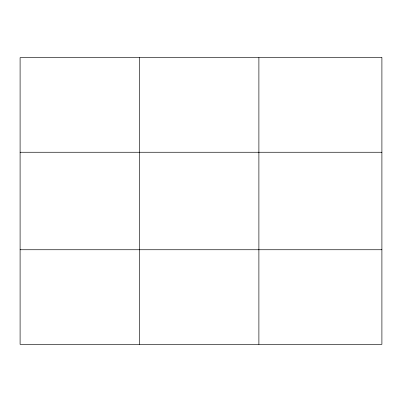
<?xml version="1.0" encoding="UTF-8"?>
<svg xmlns="http://www.w3.org/2000/svg" width="402" height="402" viewBox="0 0 402 402"><rect width="100%" height="100%" fill="white"/><g stroke="black" fill="none" stroke-linecap="round" stroke-linejoin="round"><path stroke-width="0.6" d="M139.494 344.363L139.494 57.637M258.888 344.363L258.888 57.637M20.1 152.257L381.9 152.257M20.1 249.742L381.9 249.742M381.9 57.637L381.9 344.363L20.1 344.363L20.1 57.637L381.9 57.637"/></g></svg>
